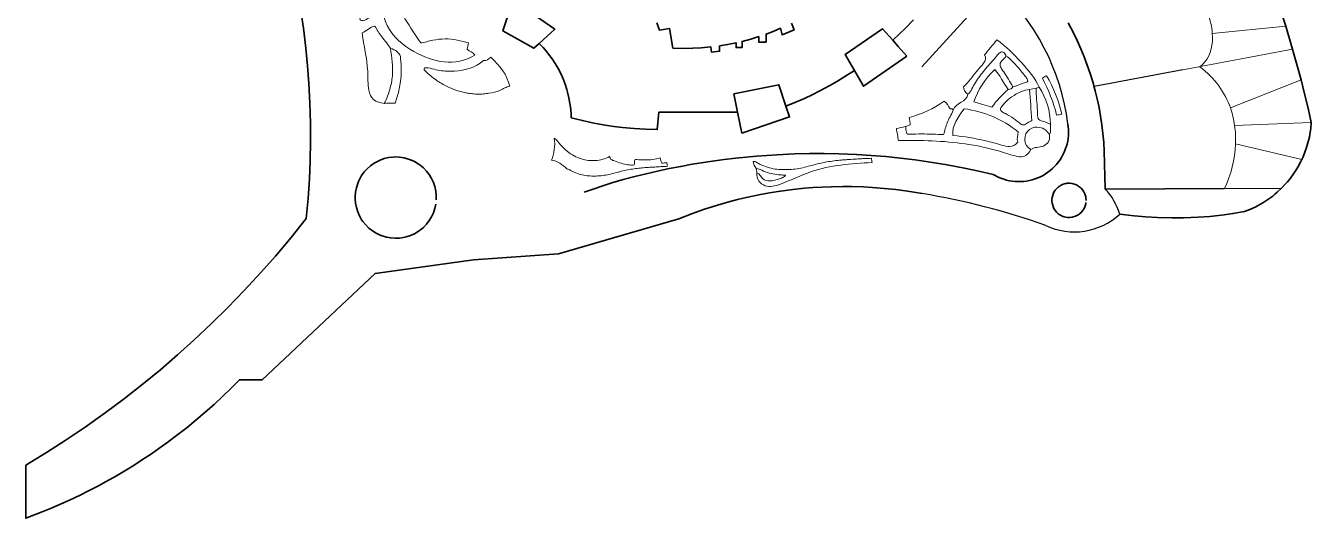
# Model space of a CAD drawing. Header units: millimetres. Extents: x 1814184 to 2218310, y 27764 to 471429.
# Drawn here: x 1814184 to 2210769, y 27764 to 179537 of the extents above; entities that cross this region are included whole.
import ezdxf

# ---------------------------------------------------------------- set-up
doc = ezdxf.new("R2010")
doc.units = ezdxf.units.MM
for name, color, linetype, lineweight in [('01_SITE_BASE', 7, 'Continuous', 35), ('03_ROADS_AND_PLOTS', 7, 'Continuous', 9), ('04_GEOMETRIC_DIVISIONS', 7, 'Continuous', 5), ('BLUE_COPIED_UNITS', 7, 'Continuous', 20)]:
    doc.layers.add(name, color=color, linetype=linetype, lineweight=lineweight)

# ---------------------------------------------------------------- blocks, each defined once
blk = doc.blocks.new('GEWAN_C_LEFT_LOWER')
for points, knots in [([(-24275, 239), (-24724, 5840), (-22880, 10492), (-18864, 14244), (-22531, 24373), (-29914, 35752), (-40509, 40664), (-40660, 39559), (-40246, 38687), (-39877, 37797), (-39530, 36960), (-39222, 36107), (-38921, 35251), (-38331, 33578), (-37765, 31895), (-37257, 30188), (-36969, 29221), (-36700, 28245), (-36411, 27278), (-36161, 26445), (-35897, 25618), (-35656, 24781), (-35174, 23107), (-34785, 21395), (-34356, 19699), (-34106, 18716), (-33843, 17738), (-33610, 16748), (-33418, 15934), (-33246, 15113), (-33070, 14293), (-32885, 13433), (-32695, 12575), (-32521, 11711), (-32347, 10846), (-32188, 9975), (-32023, 9107), (-31846, 8181), (-31661, 7259), (-31479, 6335), (-31309, 5469), (-31143, 4601), (-30965, 3738), (-30619, 2052), (-30232, 382), (-30005, -1353), (-27956, -2435), (-26262, 103), (-24275, 239)], [0, 0, 0, 0, 1, 1, 1, 2, 2, 2, 3, 3, 3, 4, 4, 4, 5, 5, 5, 6, 6, 6, 7, 7, 7, 8, 8, 8, 9, 9, 9, 10, 10, 10, 11, 11, 11, 12, 12, 12, 13, 13, 13, 14, 14, 14, 15, 15, 15, 16, 16, 16, 16]), ([(-15363, 10425), (-20339, 6803), (-19542, 874), (-17161, -3924), (-14509, -9268), (-9891, -13210), (-4640, -16196), (4281, -21267), (15030, -23581), (24108, -17905)], [0, 0, 0, 0, 1, 1, 1, 2, 2, 2, 3, 3, 3, 3]), ([(-15363, 10425), (-11141, 2706), (-6385, -4791), (-1357, -12175), (535, -11821), (2426, -11287), (4375, -10890), (6243, -10509), (8163, -10256), (10095, -10242), (13942, -10215), (17835, -11140), (21243, -12175)], [0, 0, 0, 0, 1, 1, 1, 2, 2, 2, 3, 3, 3, 4, 4, 4, 4]), ([(-23002, -4218), (-25262, -4689), (-27020, -6373), (-29050, -7401), (-28363, -13505), (-26761, -19266), (-26439, -25516), (-26284, -28503), (-26422, -31602), (-25843, -34468), (-25504, -36149), (-24917, -37750), (-23705, -38819), (-22441, -39934), (-20495, -40471), (-18705, -40664)], [0, 0, 0, 0, 1, 1, 1, 2, 2, 2, 3, 3, 3, 4, 4, 4, 5, 5, 5, 5]), ([(-23002, -4218), (-22071, -5786), (-21033, -7577), (-19769, -9275), (-18404, -11109), (-16776, -12833), (-15681, -14722)], [0, 0, 0, 0, 1, 1, 1, 2, 2, 2, 2]), ([(-15681, -14722), (-15147, -18821), (-14413, -23394), (-14776, -27715), (-14963, -29931), (-15438, -32081), (-16014, -34153), (-16313, -35229), (-16638, -36284), (-17013, -37309), (-17452, -38509), (-17957, -39669), (-18705, -40664)], [0, 0, 0, 0, 1, 1, 1, 2, 2, 2, 3, 3, 3, 4, 4, 4, 4]), ([(21243, -12175), (21031, -13130), (20818, -14085), (20606, -15040), (21544, -16404), (23547, -16375), (24108, -17905)], [0, 0, 0, 0, 1, 1, 1, 2, 2, 2, 2]), ([(394, -23953), (341, -24271), (287, -24589), (234, -24908), (1875, -26530), (3595, -27962), (5374, -29251), (7017, -30443), (8711, -31514), (10474, -32418), (12091, -33248), (13767, -33938), (15489, -34517), (17133, -35070), (18821, -35522), (20575, -35801), (21411, -35934), (22262, -36027), (23119, -36133), (23976, -36238), (24839, -36355), (25706, -36371), (26573, -36386), (27445, -36301), (28307, -36210), (29127, -36123), (29938, -36030), (30736, -35908), (32538, -35631), (34274, -35199), (35916, -34534), (36756, -34194), (37572, -33793), (38390, -33401), (39120, -33052), (39852, -32709), (40660, -32547)], [0, 0, 0, 0, 1, 1, 1, 2, 2, 2, 3, 3, 3, 4, 4, 4, 5, 5, 5, 6, 6, 6, 7, 7, 7, 8, 8, 8, 9, 9, 9, 10, 10, 10, 11, 11, 11, 12, 12, 12, 12]), ([(28246, -20451), (24666, -23741), (19658, -25146), (14501, -25439), (12199, -25570), (9867, -25480), (7616, -25114), (6387, -24915), (5181, -24633), (4004, -24327), (2789, -24011), (1605, -23670), (394, -23953)], [0, 0, 0, 0, 1, 1, 1, 2, 2, 2, 3, 3, 3, 4, 4, 4, 4])]:
    blk.add_open_spline(points, degree=3, knots=knots)
for points in [[(-15681, -14722), (-13576, -15249), (-10802, -16947), (-10906, -19496)], [(-10906, -19496), (-9908, -26861), (-11186, -34090), (-13453, -40505)], [(31747, -18860), (30622, -19493), (29828, -20923), (28246, -20451)], [(31747, -18860), (35931, -22920), (39482, -27242), (40660, -32547)], [(-18705, -40664), (-16954, -40611), (-15204, -40558), (-13453, -40505)]]:
    blk.add_open_spline(points, degree=3)
blk = doc.blocks.new('GEWAN_D_UNDER_BUILDING')
for points in [[(-52521, 18017), (-51523, 10652), (-52800, 3423), (-55067, -2992)], [(-55067, -2992), (-49371, -3526), (-44843, -6879), (-40743, -11268)], [(54431, -5220), (54643, -6387), (54855, -7554), (55067, -8721)]]:
    blk.add_open_spline(points, degree=3)
for points, knots in [([(-52521, 18017), (-50191, 16427), (-48506, 13940), (-46537, 11637), (-44607, 9380), (-42405, 7299), (-40131, 5490), (-36013, 2214), (-31660, -171), (-26748, -1676), (-22547, -2963), (-17938, -3605), (-13445, -3273), (-8658, -2920), (-4003, -1461), (0, 510)], [0, 0, 0, 0, 1, 1, 1, 2, 2, 2, 3, 3, 3, 4, 4, 4, 5, 5, 5, 5]), ([(0, 510), (674, 215), (478, -569), (596, -1132), (713, -1695), (1143, -2038), (1614, -2324), (2558, -2896), (3671, -3244), (4764, -3625), (6912, -4372), (8984, -5247), (11141, -5869), (13181, -6456), (15296, -6816), (17482, -7191), (19525, -7541), (21629, -7904), (23555, -7448), (23532, -6816), (23609, -6233), (23653, -5599), (23700, -4922), (23710, -4185), (23810, -3545), (23909, -2904), (24097, -2360), (24547, -2177), (24927, -2022), (25493, -2125), (26060, -2213), (28513, -2597), (30982, -2715), (33439, -2714), (38527, -2710), (43560, -2190), (48064, -764)], [0, 0, 0, 0, 1, 1, 1, 2, 2, 2, 3, 3, 3, 4, 4, 4, 5, 5, 5, 6, 6, 6, 7, 7, 7, 8, 8, 8, 9, 9, 9, 10, 10, 10, 11, 11, 11, 12, 12, 12, 12]), ([(55067, -8721), (53222, -9239), (51052, -8974), (49025, -9053), (47937, -9095), (46891, -9237), (45816, -9308), (44886, -9369), (43935, -9378), (42994, -9411), (40963, -9482), (38979, -9666), (36971, -9791), (35894, -9859), (34810, -9909), (33735, -9981), (32763, -10046), (31798, -10128), (30836, -10216), (28809, -10403), (26795, -10619), (24796, -10872), (22756, -11131), (20731, -11430), (18732, -11790), (16693, -12157), (14681, -12588), (12687, -13065), (10789, -13520), (8906, -14016), (7027, -14513), (5013, -15046), (3004, -15580), (963, -16054), (-1039, -16520), (-3072, -16929), (-5123, -17256), (-7091, -17570), (-9076, -17807), (-11146, -17917), (-13026, -18017), (-14975, -18011), (-16882, -17969), (-18938, -17924), (-20944, -17837), (-22876, -17541), (-24973, -17220), (-26983, -16651), (-28966, -16035), (-31026, -15395), (-33056, -14704), (-34981, -13740), (-35955, -13253), (-36901, -12696), (-37849, -12150), (-38727, -11644), (-39606, -11147), (-40743, -11268)], [0, 0, 0, 0, 1, 1, 1, 2, 2, 2, 3, 3, 3, 4, 4, 4, 5, 5, 5, 6, 6, 6, 7, 7, 7, 8, 8, 8, 9, 9, 9, 10, 10, 10, 11, 11, 11, 12, 12, 12, 13, 13, 13, 14, 14, 14, 15, 15, 15, 16, 16, 16, 17, 17, 17, 18, 18, 18, 19, 19, 19, 19]), ([(48064, -764), (48595, -2461), (49126, -4159), (49656, -5857), (51248, -5644), (52839, -5432), (54431, -5220)], [0, 0, 0, 0, 1, 1, 1, 2, 2, 2, 2])]:
    blk.add_open_spline(points, degree=3, knots=knots)
blk = doc.blocks.new('GEWAN_E_BOTTOM_CURVE')
for points, knots in [([(47587, 11494), (45742, 10976), (43572, 11242), (41545, 11163), (40457, 11120), (39411, 10978), (38335, 10907), (37406, 10846), (36455, 10837), (35513, 10804), (33483, 10733), (31499, 10550), (29491, 10424), (28414, 10357), (27330, 10306), (26255, 10234), (25283, 10170), (24318, 10088), (23355, 9999), (21329, 9813), (19315, 9597), (17316, 9343), (15275, 9084), (13250, 8786), (11252, 8426), (9213, 8058), (7201, 7627), (5206, 7150), (3308, 6695), (1425, 6199), (-453, 5702), (-2467, 5169), (-4476, 4636), (-6517, 4161), (-8519, 3695), (-10552, 3286), (-12603, 2959), (-14572, 2646), (-16556, 2408), (-18627, 2298), (-20506, 2199), (-22456, 2205), (-24362, 2247), (-26418, 2292), (-28424, 2378), (-30356, 2674), (-32453, 2996), (-34464, 3564), (-36446, 4180), (-38506, 4820), (-40536, 5512), (-42462, 6475), (-43435, 6962), (-44381, 7519), (-45330, 8066), (-46207, 8571), (-47087, 9068), (-48224, 8948)], [0, 0, 0, 0, 1, 1, 1, 2, 2, 2, 3, 3, 3, 4, 4, 4, 5, 5, 5, 6, 6, 6, 7, 7, 7, 8, 8, 8, 9, 9, 9, 10, 10, 10, 11, 11, 11, 12, 12, 12, 13, 13, 13, 14, 14, 14, 15, 15, 15, 16, 16, 16, 17, 17, 17, 18, 18, 18, 19, 19, 19, 19]), ([(48224, 7993), (31191, 7120), (14154, 5790), (-1106, 641), (-9571, -2215), (-17489, -6245), (-26034, -9446), (-28139, -10235), (-30283, -10974), (-32492, -11250), (-34441, -11494), (-36440, -11379), (-38300, -10777), (-42484, -9423), (-45957, -5607), (-45041, -283)], [0, 0, 0, 0, 1, 1, 1, 2, 2, 2, 3, 3, 3, 4, 4, 4, 5, 5, 5, 5]), ([(-45677, 3218), (-43394, 3122), (-41569, 1916), (-39610, 1035), (-37689, 170), (-35639, -381), (-33563, -874), (-31607, -1338), (-29627, -1750), (-27559, -1936), (-26495, -2032), (-25408, -2067), (-24333, -2134), (-23817, -2166), (-23304, -2205), (-22704, -2218), (-22464, -2223), (-22210, -2225), (-22099, -2292), (-21942, -2387), (-22070, -2614), (-22227, -2817), (-22898, -3685), (-24101, -4124), (-25252, -4544), (-26269, -4915), (-27247, -5272), (-28233, -5600), (-30145, -6235), (-32090, -6759), (-34206, -6860), (-36365, -6963), (-38702, -6624), (-40218, -5257), (-41943, -3702), (-42608, -816), (-45041, -283)], [0, 0, 0, 0, 1, 1, 1, 2, 2, 2, 3, 3, 3, 4, 4, 4, 5, 5, 5, 6, 6, 6, 7, 7, 7, 8, 8, 8, 9, 9, 9, 10, 10, 10, 11, 11, 11, 12, 12, 12, 12])]:
    blk.add_open_spline(points, degree=3, knots=knots)
for points in [[(47587, 11494), (47799, 10327), (48011, 9160), (48224, 7993)], [(-48224, 8948), (-47795, 6864), (-46751, 5035), (-45677, 3218)], [(-45677, 3218), (-45465, 2051), (-45253, 884), (-45041, -283)]]:
    blk.add_open_spline(points, degree=3)
blk = doc.blocks.new('GEWAN_F_RIGHT')
for points, knots in [([(3183, 25827), (5623, 28798), (8064, 31769), (10504, 34739), (15683, 31225), (20598, 26301), (25090, 21355), (29318, 16700), (33172, 12027), (35650, 6728)], [0, 0, 0, 0, 1, 1, 1, 2, 2, 2, 3, 3, 3, 3]), ([(3183, 25827), (4546, 24111), (3751, 22529), (2674, 21039), (1500, 19413), (-8, 17896), (-1355, 16312), (-4050, 13143), (-6101, 9708), (-9231, 7047)], [0, 0, 0, 0, 1, 1, 1, 2, 2, 2, 3, 3, 3, 3]), ([(15915, 25190), (15852, 25870), (15284, 26768), (14663, 27267), (14353, 27517), (14029, 27667), (13718, 27692), (13407, 27718), (13110, 27620), (12820, 27472), (11676, 26885), (10665, 25515), (9636, 24238), (7510, 21599), (5306, 19358), (3251, 16917), (1277, 14572), (-558, 12042), (-2144, 9540), (-2909, 8334), (-3616, 7135), (-4257, 5833), (-4872, 4583), (-5427, 3240), (-6684, 2590)], [0, 0, 0, 0, 1, 1, 1, 2, 2, 2, 3, 3, 3, 4, 4, 4, 5, 5, 5, 6, 6, 6, 7, 7, 7, 8, 8, 8, 8]), ([(15915, 25190), (15633, 24275), (14663, 23479), (13847, 22663), (13109, 21924), (12498, 21169), (12396, 20374), (12307, 19683), (12602, 18963), (13006, 18251), (13450, 17468), (14024, 16696), (14559, 15928), (16626, 12960), (18105, 10043), (20053, 7047)], [0, 0, 0, 0, 1, 1, 1, 2, 2, 2, 3, 3, 3, 4, 4, 4, 5, 5, 5, 5]), ([(15915, 25190), (18212, 23889), (20342, 21565), (22223, 19400), (23951, 17411), (25469, 15557), (27185, 13463), (27637, 12910), (28104, 12341), (28431, 11756), (28718, 11244), (28898, 10720), (28780, 10339), (28552, 9603), (27214, 9398), (26065, 9064), (23869, 8426), (22359, 7319), (20053, 7047)], [0, 0, 0, 0, 1, 1, 1, 2, 2, 2, 3, 3, 3, 4, 4, 4, 5, 5, 5, 6, 6, 6, 6]), ([(17189, 5455), (14291, 9218), (12532, 13946), (9231, 17232), (3539, 11510), (-786, 5221), (-3183, -1866), (424, -2927), (4032, -3988), (7639, -5049), (10220, -1096), (13861, 2236), (17189, 5455)], [0, 0, 0, 0, 1, 1, 1, 2, 2, 2, 3, 3, 3, 4, 4, 4, 4]), ([(29921, 5455), (30345, -699), (30770, -6853), (31194, -13007), (30387, -13471), (29521, -13813), (28675, -14352), (27879, -14858), (27102, -15538), (26343, -15611), (25500, -15692), (24682, -15026), (23862, -14371), (23125, -13781), (22387, -13200), (21649, -12649), (20091, -11486), (18530, -10458), (16867, -9555), (16028, -9100), (15162, -8676), (14287, -8189), (13503, -7753), (12711, -7265), (12595, -6630), (12461, -5890), (13242, -4949), (13959, -4083), (14635, -3268), (15255, -2519), (15928, -1823), (17346, -356), (19003, 879), (20704, 1928), (23562, 3692), (26547, 4933), (29921, 5455)], [0, 0, 0, 0, 1, 1, 1, 2, 2, 2, 3, 3, 3, 4, 4, 4, 5, 5, 5, 6, 6, 6, 7, 7, 7, 8, 8, 8, 9, 9, 9, 10, 10, 10, 11, 11, 11, 12, 12, 12, 12]), ([(33741, 6092), (33627, 1522), (34471, -2518), (34549, -7026), (34568, -8094), (34543, -9187), (34675, -10191), (34824, -11318), (35171, -12332), (36018, -12832), (36835, -13314), (38115, -13319), (39139, -13717), (40281, -14161), (41105, -15094), (42335, -15235)], [0, 0, 0, 0, 1, 1, 1, 2, 2, 2, 3, 3, 3, 4, 4, 4, 5, 5, 5, 5]), ([(-15370, -6823), (-15833, -8175), (-16537, -9461), (-17212, -10764), (-17802, -11906), (-18370, -13062), (-18850, -14252), (-19765, -16518), (-20361, -18908), (-21008, -21283), (-25402, -21210), (-29606, -20904), (-34039, -20916), (-36288, -20923), (-38595, -21011), (-40727, -21096), (-41277, -21118), (-41816, -21139), (-42222, -20972), (-42659, -20793), (-42944, -20395), (-43110, -19854), (-43420, -18848), (-43321, -17349), (-43608, -16508)], [0, 0, 0, 0, 1, 1, 1, 2, 2, 2, 3, 3, 3, 4, 4, 4, 5, 5, 5, 6, 6, 6, 7, 7, 7, 8, 8, 8, 8]), ([(-20690, -1548), (-18964, -2436), (-18407, -4597), (-17189, -6004), (-16764, -6004), (-16340, -6004), (-15915, -6004), (-15734, -6277), (-15552, -6550), (-15370, -6823)], [0, 0, 0, 0, 1, 1, 1, 2, 2, 2, 3, 3, 3, 3]), ([(-8913, -6004), (-12277, -10739), (-16261, -15956), (-15597, -21919), (-8870, -22382), (-2424, -23485), (3873, -24961), (7053, -25706), (10195, -26547), (13351, -27460), (14949, -27922), (16551, -28402), (18097, -28343), (19836, -28277), (21504, -27528), (22918, -25739), (22016, -23771), (23037, -21624), (23236, -19691), (13740, -12183), (3019, -7633), (-8913, -6004)], [0, 0, 0, 0, 1, 1, 1, 2, 2, 2, 3, 3, 3, 4, 4, 4, 5, 5, 5, 6, 6, 6, 7, 7, 7, 7]), ([(-41380, -11097), (-41168, -12582), (-40956, -14068), (-40743, -15553), (-41698, -15872), (-42653, -16190), (-43608, -16508)], [0, 0, 0, 0, 1, 1, 1, 2, 2, 2, 2]), ([(41698, -21283), (40425, -19135), (38350, -17507), (35974, -17004), (33885, -16562), (31564, -16989), (29898, -18222), (26239, -20929), (25743, -27523), (30558, -30195)], [0, 0, 0, 0, 1, 1, 1, 2, 2, 2, 3, 3, 3, 3]), ([(41698, -21283), (42181, -24560), (40628, -27067), (38140, -28048), (35764, -28984), (32534, -28528), (30558, -30195)], [0, 0, 0, 0, 1, 1, 1, 2, 2, 2, 2]), ([(-47746, -24784), (-34211, -24498), (-20992, -25004), (-8313, -26786), (-1559, -27734), (5043, -29045), (11408, -30954), (14728, -31949), (17983, -33107), (21370, -33960), (23072, -34388), (24807, -34739), (26427, -34215), (28183, -33647), (29805, -32049), (30558, -30195)], [0, 0, 0, 0, 1, 1, 1, 2, 2, 2, 3, 3, 3, 4, 4, 4, 5, 5, 5, 5])]:
    blk.add_open_spline(points, degree=3, knots=knots)
for points in [[(39948, 13572), (39152, 13094), (38356, 12617), (37560, 12140)], [(37560, 12140), (40864, 5044), (44324, -1986), (45836, -9824)], [(39948, 13572), (43933, 6384), (47365, -1033), (49019, -9187)], [(-6684, 2590), (-7180, -1943), (-13955, -2436), (-15370, -6823)], [(-9231, 7047), (-9183, 5282), (-8067, 3491), (-6684, 2590)], [(20053, 7047), (19688, 5959), (18321, 5438), (17189, 5455)], [(33741, 6092), (32467, 5879), (31194, 5667), (29921, 5455)], [(35650, 6728), (35014, 6516), (34377, 6304), (33741, 6092)], [(35650, 6728), (39802, 204), (42114, -7082), (42335, -15235)], [(-20690, -1548), (-27154, -5776), (-33851, -9440), (-41380, -11097)], [(49019, -9187), (47958, -9399), (46897, -9612), (45836, -9824)], [(-43608, -16508), (-45412, -16933), (-47216, -17357), (-49019, -17781)], [(-49019, -17781), (-48807, -18949), (-48595, -20116), (-48383, -21283)], [(-48383, -21283), (-48171, -22450), (-47958, -23617), (-47746, -24784)], [(42335, -15235), (42018, -17208), (43033, -19732), (41698, -21283)]]:
    blk.add_open_spline(points, degree=3)

msp = doc.modelspace()

# ---------------------------------------------------------------- linework, layer by layer
for p, q in [((2171185, 165932), (2143755, 160788)), ((2184040, 129355), (2147228, 129214)), ((2147228, 129214), (2184040, 129355)), ((2184040, 129355), (2201591, 129455))]:
    msp.add_line(p, q)
for centre, radius, start, end in [((2066411, 140595), 69803, 7.17006, 47.53055), ((2054736, -91543), 222284, 70.52349, 80.68181), ((2132970, 115884), 19518, 16.78093, 43.07244), ((2137701, 136406), 20405, 244.29069, 313.15175)]:
    msp.add_arc(centre, radius, start, end)
at = {"layer": '01_SITE_BASE'}
for points in [[(2190557, 211705), (2191761, 209870), (2192451, 208203), (2194141, 204019), (2195455, 200657), (2197048, 196436), (2198587, 192195), (2200651, 186226), (2202879, 179359), (2204713, 173315), (2206527, 166916)], [(2090637, 166864), (2113541, 192084)], [(1962311, 180787), (1964493, 187539), (1977437, 178473), (1972546, 174068)], [(1857687, 50976), (1855229, 49214), (1852983, 47658), (1849951, 45639), (1847649, 44167), (1845326, 42730), (1842194, 40870), (1839024, 39075), (1836622, 37773), (1833389, 36094), (1830942, 34879), (1827651, 33318), (1825161, 32192), (1821816, 30751), (1819287, 29716), (1814184, 27764), (1814184, 44104), (1820588, 48004), (1826327, 51681), (1832545, 55871), (1838661, 60208), (1844671, 64692), (1850039, 68892), (1855837, 73647), (1861007, 78089), (1866079, 82643), (1871541, 87779), (1876398, 92561), (1881619, 97943), (1886709, 103449), (1891220, 108559), (1896051, 114292), (1900744, 120140), (1901304, 126266), (1901711, 132403), (1901944, 137865), (1902062, 144015), (1902037, 149483), (1901864, 155631), (1901538, 161774), (1901119, 167225), (1900579, 172666), (1899828, 178771), (1898925, 184855)], [(1972546, 174068), (1970901, 172586), (1961397, 177957), (1962311, 180787)], [(2050369, 180316), (2051223, 178309), (2047500, 176725), (2047033, 178750), (2044736, 177787), (2042603, 176974), (2042603, 174506), (2040298, 174506), (2040298, 176179), (2037860, 175430), (2035171, 174709), (2035171, 172784), (2033319, 172784), (2033348, 174282), (2030678, 173744), (2028214, 173338), (2028214, 171661), (2025758, 171385), (2025579, 172999), (2022522, 172725), (2019967, 172595), (2016898, 172557), (2013830, 172647), (2012781, 178693), (2009680, 178155), (2008847, 180425)], [(2081638, 175072), (2078458, 178614), (2066996, 170711), (2069811, 165787)], [(2081638, 175072), (2083615, 176910), (2085545, 178798), (2088043, 181391)], [(2135763, 180470), (2137387, 177392), (2138570, 174947), (2139679, 172468), (2140712, 169956), (2141670, 167415), (2142550, 164846), (2143352, 162251), (2144120, 159460)], [(2086033, 170175), (2083337, 173179), (2081638, 175072)], [(1972546, 174068), (1973779, 172806), (1974942, 171479), (1975496, 170793), (1976548, 169377), (1977521, 167905), (1978414, 166384), (1979222, 164816), (1979945, 163207), (1980580, 161561), (1981125, 159883), (1981363, 159034), (1981770, 157317), (1982084, 155581), (1982303, 153831), (1982427, 152071), (1982453, 151189), (1985927, 150314), (1989429, 149556), (1992953, 148916), (1995610, 148514), (1998276, 148179), (2001842, 147838), (2005418, 147617), (2008999, 147517), (2009480, 152878), (2033803, 152878)], [(2069811, 165787), (2072626, 160865), (2086033, 170175)], [(2206527, 166916), (2207605, 162881), (2208715, 158508), (2209770, 154121), (2210769, 149722), (2210608, 147909), (2210342, 146108), (2210169, 145215), (2209746, 143445), (2209220, 141702), (2208918, 140843), (2208241, 139154), (2207866, 138325), (2207466, 137507), (2206596, 135909), (2206126, 135129), (2205119, 133613), (2204025, 132159), (2203446, 131456), (2202848, 130771), (2201591, 129455), (2200259, 128214), (2199567, 127623), (2198857, 127053), (2197390, 125977), (2195861, 124988), (2195076, 124528), (2193467, 123677), (2191811, 122923), (2190114, 122266), (2186571, 121665), (2183902, 121285), (2179437, 120788), (2175854, 120513), (2171365, 120323), (2167771, 120294), (2163280, 120412), (2159693, 120630), (2156114, 120957), (2151657, 121519)], [(2048716, 154731), (2051990, 156066), (2054415, 157139), (2056813, 158271), (2059182, 159463), (2062293, 161143), (2064589, 162470), (2066851, 163854), (2069811, 165787)], [(2033803, 152878), (2032652, 158504), (2046483, 161334), (2048716, 154731)], [(2144120, 159460), (2144720, 156995), (2145285, 154339), (2145769, 151666), (2146173, 148981), (2146495, 146284), (2146736, 143579), (2146895, 140868), (2147228, 129214)], [(2048716, 154731), (2049835, 151421), (2035120, 146445), (2033803, 152878)], [(2135667, 149307), (2135790, 148420), (2135860, 147527), (2135878, 146632), (2135843, 145737), (2135756, 144846), (2135617, 143962), (2135427, 143087), (2135186, 142224), (2134894, 141378), (2134554, 140549), (2134165, 139743), (2133730, 138960), (2133250, 138204), (2132726, 137478), (2132161, 136783), (2131556, 136123), (2130914, 135499), (2130236, 134914), (2129525, 134370), (2128783, 133868), (2128013, 133410), (2127218, 132999), (2126400, 132634), (2125562, 132319), (2124707, 132052), (2123838, 131837), (2122958, 131672), (2122070, 131559), (2121176, 131499), (2120281, 131491), (2119387, 131535), (2118496, 131632), (2117613, 131781), (2116741, 131981), (2115881, 132232), (2115037, 132532), (2114213, 132882), (2113411, 133279), (2112633, 133723), (2108210, 134744), (2103767, 135678), (2098413, 136683), (2093934, 137423), (2088542, 138194), (2084035, 138739), (2079518, 139195), (2074994, 139562), (2070463, 139840), (2065019, 140055), (2060481, 140135), (2055941, 140127), (2051403, 140028), (2045960, 139792), (2039620, 139353), (2033295, 138740), (2029688, 138311), (2026089, 137825), (2019811, 136838), (2016236, 136197), (2012672, 135499), (2009120, 134745), (2005580, 133934), (2002053, 133069), (1998540, 132147), (1995042, 131171), (1986438, 128294)], [(1940851, 125883), (1940851, 127251), (1940702, 128611), (1940405, 129947), (1939965, 131242), (1939385, 132481), (1938675, 133650), (1937841, 134735), (1936893, 135722), (1935844, 136600), (1935285, 136994), (1934106, 137689), (1932859, 138251), (1931558, 138674), (1930892, 138832), (1929539, 139036), (1928172, 139092), (1927488, 139064), (1926131, 138897), (1924799, 138582), (1923510, 138124), (1922279, 137528), (1921689, 137180), (1920571, 136391), (1919546, 135485), (1918626, 134472), (1917822, 133366), (1917143, 132178), (1916854, 131558), (1916598, 130923), (1916193, 129616), (1915933, 128273), (1915821, 126909), (1915821, 126225), (1915933, 124861), (1916193, 123518), (1916598, 122211), (1917143, 120957), (1917822, 119769), (1918209, 119204), (1919072, 118143), (1920046, 117182), (1921119, 116333), (1922279, 115607), (1923510, 115011), (1924148, 114764), (1925461, 114377), (1926807, 114135), (1928172, 114042), (1929539, 114098), (1930218, 114182), (1931558, 114460), (1932859, 114883), (1934106, 115445), (1935285, 116140), (1936380, 116959), (1936893, 117412), (1937841, 118399), (1938675, 119484), (1939385, 120653), (1939965, 121892), (1940405, 123187), (1940702, 124523)], [(2141314, 125725), (2141268, 126422), (2141210, 126766), (2141130, 127105), (2140904, 127765), (2140592, 128389), (2140406, 128685), (2140201, 128967), (2139737, 129488), (2139208, 129943), (2138923, 130144), (2138624, 130325), (2137995, 130626), (2137332, 130842), (2136991, 130916), (2136298, 130997), (2135600, 130985), (2135254, 130945), (2134910, 130882), (2134240, 130688), (2133601, 130408), (2133297, 130237), (2132726, 129836), (2132462, 129608), (2131981, 129103), (2131766, 128828), (2131394, 128237), (2131239, 127925), (2131104, 127603), (2130899, 126936), (2130830, 126594), (2130761, 125900), (2130761, 125551), (2130830, 124857), (2130899, 124515), (2131104, 123848), (2131394, 123214), (2131571, 122912), (2131981, 122348), (2132213, 122087), (2132726, 121615), (2133005, 121405), (2133601, 121043), (2133916, 120892), (2134572, 120655), (2134910, 120569), (2135600, 120466), (2135949, 120448), (2136298, 120454), (2136991, 120535), (2137332, 120609), (2137995, 120825), (2138624, 121126), (2138923, 121307), (2139208, 121508), (2139737, 121963), (2140201, 122484), (2140406, 122766), (2140592, 123061), (2140904, 123686), (2141130, 124345), (2141210, 124685), (2141268, 125029)], [(1857687, 50976), (1861098, 53529), (1863965, 55776), (1866785, 58083), (1869556, 60447), (1872278, 62868), (1874949, 65344), (1877569, 67876), (1880135, 70461), (1887176, 70461), (1921936, 103230), (1952329, 107411), (1978590, 109281), (2015614, 120000), (2019861, 121650), (2023296, 122867), (2027635, 124256), (2031139, 125261), (2033783, 125953), (2036442, 126591), (2040899, 127533), (2043588, 128026), (2046286, 128465), (2050801, 129074), (2054426, 129450), (2057151, 129669), (2059880, 129831), (2062612, 129939), (2066256, 129996), (2068989, 129974), (2072632, 129858), (2075362, 129707), (2078995, 129419), (2082620, 129033), (2086232, 128549), (2090727, 127807)]]:
    msp.add_lwpolyline(points, dxfattribs=at)
at = {"layer": '03_ROADS_AND_PLOTS'}
for p, q in [((2202879, 179359), (2180234, 177176)), ((2171185, 165932), (2205008, 172274)), ((2207605, 162881), (2185828, 154215)), ((2210769, 149722), (2187119, 148836)), ((2207866, 138325), (2187370, 143116))]:
    msp.add_line(p, q, dxfattribs=at)
at = {"layer": '04_GEOMETRIC_DIVISIONS'}
for points in [[(2178867, 183329), (2179615, 181271), (2180087, 179177), (2180234, 177176)], [(2180234, 177176), (2180481, 173822), (2179813, 170724), (2178002, 168476)], [(2176992, 167410), (2176805, 167241), (2176610, 167077), (2176409, 166919)], [(2176409, 166919), (2180996, 163325), (2184149, 158962), (2185828, 154215)], [(2178002, 168476), (2177696, 168097), (2177359, 167743), (2176992, 167410)], [(2185828, 154215), (2186444, 152470), (2186845, 150644), (2187119, 148836)], [(2187119, 148836), (2187405, 146948), (2187428, 145019), (2187370, 143116)], [(2187370, 143116), (2187225, 138343), (2186012, 133610), (2184040, 129355)]]:
    msp.add_open_spline(points, degree=3, dxfattribs=at)

# ---------------------------------------------------------------- block references
at = {"layer": 'BLUE_COPIED_UNITS'}
for name, p, xscale, yscale, zscale in [('GEWAN_C_LEFT_LOWER', (1936945, 182171), 0.6531603166604114, 0.6531603166604114, 0.6531603166604114), ('GEWAN_F_RIGHT', (2108293, 157081), 0.5206957214303133, 0.5206957214303133, 0.5206957214303133), ('GEWAN_D_UNDER_BUILDING', (1994289, 139048), 0.3243338008224603, 0.3243338008224603, 0.3243338008224603), ('GEWAN_E_BOTTOM_CURVE', (2056930, 134341), 0.3812309157106649, 0.3812309157106649, 0.3812309157106649)]:
    msp.add_blockref(name, p, dxfattribs=dict(at, xscale=xscale, yscale=yscale, zscale=zscale))

doc.saveas('drawing.dxf')
